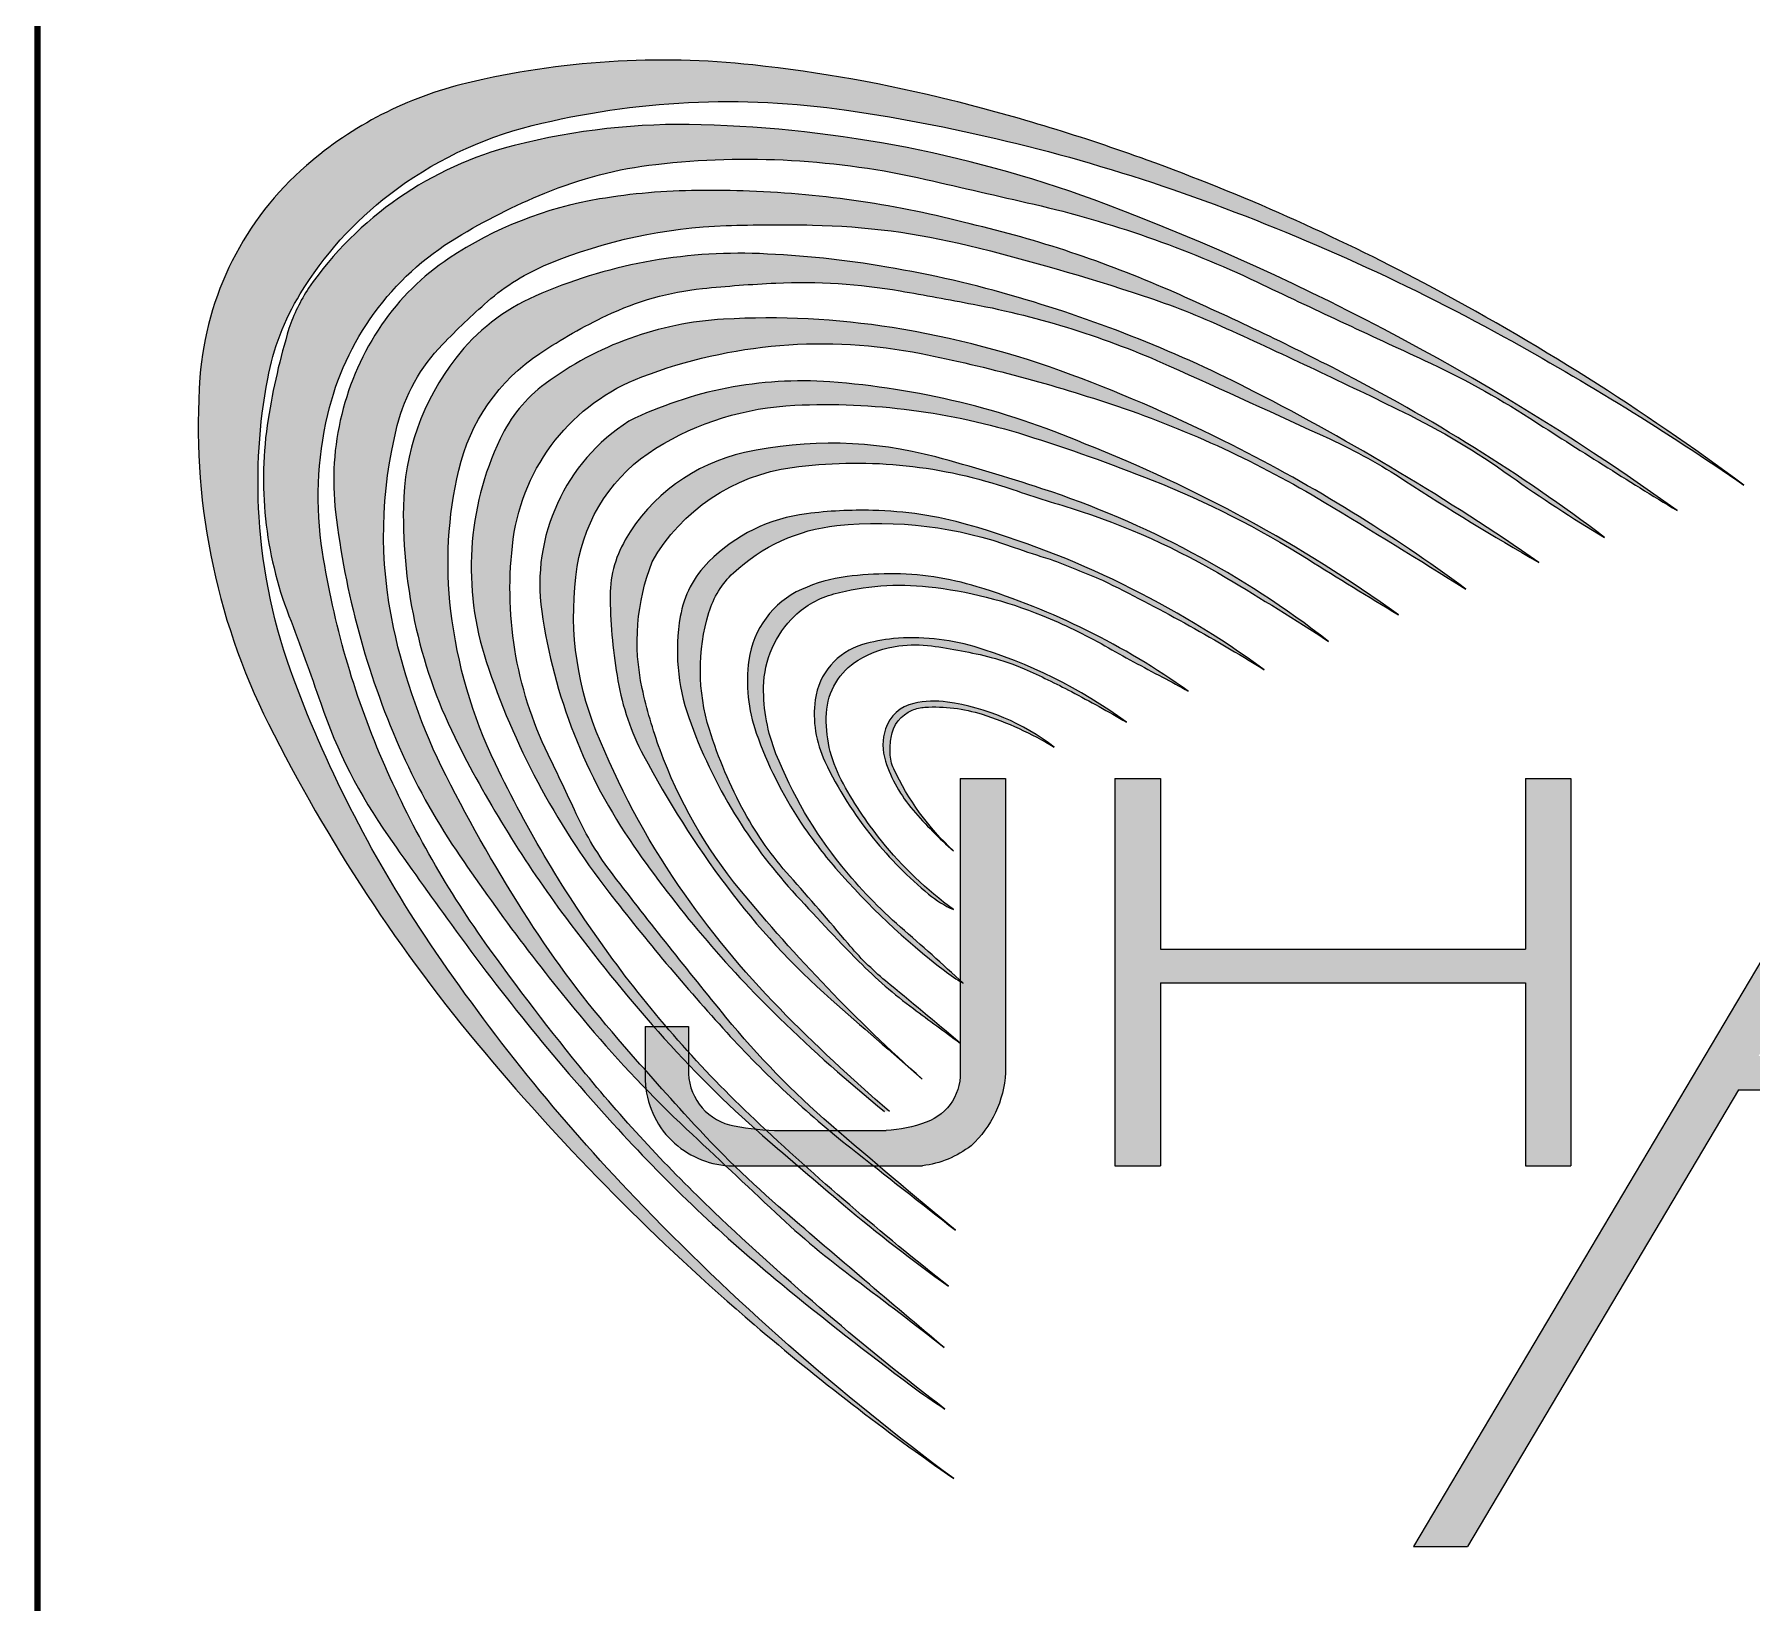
# Model space of a CAD drawing. Header units: millimetres. Extents: x 1112055 to 3390982, y -148532 to 766891.
# Drawn here: x 2223493 to 2225765, y -97121 to -95046 of the extents above; entities that cross this region are included whole.
import ezdxf

# ---------------------------------------------------------------- set-up
doc = ezdxf.new("R2010")
doc.units = ezdxf.units.MM
doc.layers.add('B TITLE BLOCK', color=250, linetype='Continuous', lineweight=0)
doc.layers.add('P_TITLE BLOCK TEXT', color=7, linetype='Continuous', lineweight=9)

msp = doc.modelspace()

# ---------------------------------------------------------------- hatches: boundary and pattern name
at = {"layer": 'P_TITLE BLOCK TEXT'}
h = msp.add_hatch(color=132, dxfattribs=at)
edge = h.paths.add_edge_path()
edge.add_arc((2223776.167115677, -98307.47847320777), 3319.550161277587, 53.40738024926065, 62.06814965141714)
edge.add_arc((2223981.112877762, -97920.92305837895), 2882.025471542675, 62.06814965141248, 70.03317482809783)
edge.add_arc((2224076.038020255, -97659.64776903726), 2604.040652715456, 70.03317482809759, 75.97859343030332)
edge.add_arc((2224232.160814562, -97034.4685959662), 1959.662405611422, 75.97859343029484, 83.79600611429443)
edge.add_arc((2224323.879236676, -96190.73395579794), 1110.957267193583, 83.79600611433973, 103.4628344697584)
edge.add_arc((2224182.221606606, -95598.99677868778), 502.5003903905854, 103.4628344698312, 130.8945988032197)
edge.add_arc((2224122.510807675, -95530.05161507623), 411.2928518052692, 130.8945988032208, 175.7468558291824)
edge.add_arc((2224588.673771863, -95564.7192299247), 878.743119426731, 175.7468558291949, 206.599489106633)
edge.add_arc((2225793.202412678, -94961.5496520132), 2225.852167079671, 206.59948910662, 220.0351460704776)
edge.add_arc((2226452.359730276, -94407.76160950991), 3086.764221446367, 220.0351460704663, 229.4516176688155)
edge.add_arc((2226600.247949739, -94234.90253943295), 3314.2530861563, 229.451617668816, 235.2209120167659)
edge.add_arc((2226681.953812211, -94293.7832630359), 3314.027287561762, 223.7505103508515, 233.47972250327092, ccw=False)
edge.add_arc((2226124.659785082, -94827.28574632059), 2542.53423357957, 214.0067101927367, 223.7505103507896, ccw=False)
edge.add_arc((2225413.401782822, -95307.15653288187), 1684.534281608523, 200.6184789275829, 214.0067101927314, ccw=False)
edge.add_arc((2224533.127786143, -95638.35382992853), 744.0163611040691, 183.5449206794376, 200.618478927625, ccw=False)
edge.add_arc((2224530.843953703, -95638.49531243843), 741.7281504634578, 169.3544634026374, 183.5449206794445, ccw=False)
edge.add_arc((2224131.011476843, -95563.33974757671), 334.893579068599, 148.6346277785004, 169.3544634026282, ccw=False)
edge.add_arc((2224257.407403863, -95640.38733768949), 482.9214869413671, 127.5536660419802, 148.6346277785153, ccw=False)
edge.add_arc((2224275.130400805, -95663.43965758741), 511.9992116431266, 103.94398023846509, 127.55366604198261, ccw=False)
edge.add_arc((2224411.605712987, -96213.10114864117), 1078.350044232793, 81.67138494386558, 103.94398023849328, ccw=False)
edge.add_arc((2224222.309096652, -97506.1610246638), 2385.192441742403, 70.63499127281813, 81.67138494385449, ccw=False)
edge.add_arc((2224085.013203093, -97896.79513742958), 2799.251824494326, 61.111131010544284, 70.63499127282978, ccw=False)
edge.add_arc((2223611.250365822, -98755.40924322544), 3779.899268105903, 55.448239063428275, 61.11113101054099, ccw=False)
h = msp.add_hatch(color=132, dxfattribs=at)
edge = h.paths.add_edge_path()
edge.add_arc((2223756.86030453, -98328.50682955325), 3268.369735179473, 54.24761768028259, 69.31180215863428)
edge.add_arc((2224329.607610207, -96811.83030581052), 1647.151935547141, 69.31180215863029, 88.4116102067804)
edge.add_arc((2224350.313226837, -96065.13669499915), 900.171299259712, 88.41161020677654, 104.299162341921)
edge.add_arc((2224245.030295073, -95652.07006745678), 473.8984588035797, 104.2991623419323, 145.1882889090104)
edge.add_arc((2224056.86356263, -95511.75291713057), 239.4295645213233, 147.0513518630969, 161.3344706505908)
edge.add_arc((2224699.682134523, -95697.73027595165), 908.4387858657233, 163.1975336048297, 170.9660011900379)
edge.add_arc((2224299.360600205, -95634.0820445836), 503.0890255381506, 170.9660011900362, 201.0952379920804)
edge.add_arc((2220963.348846038, -96921.02330959038), 3072.54969271572, 18.797868915647882, 21.09523799208108, ccw=False)
edge.add_arc((2224530.193656052, -95706.91832993037), 695.2656955824124, 198.7978689156465, 215.0918986736307)
edge.add_arc((2232468.111889376, -90129.73256385323), 10396.58245921173, 215.0918986736571, 215.8857887100328)
edge.add_arc((2226519.014103449, -94433.91278780412), 3053.713001926494, 215.8857887100241, 222.4444580678757)
edge.add_arc((2225810.101672897, -95082.24823020384), 2093.038405585464, 222.4444580678796, 230.6113169813378)
edge.add_arc((2227397.439295893, -93149.01338072095), 4594.445552099061, 230.6113169813348, 233.3279145232605)
edge.add_arc((2225154.106462592, -96161.73742566173), 838.2442300307623, 233.3279145232822, 237.033017915997)
edge.add_arc((2226941.77991034, -93927.5961984121), 3696.360981410549, 226.3963206097411, 232.6248069097849, ccw=False)
edge.add_arc((2225803.649083411, -95122.5976324839), 2046.097303495054, 219.3977118789315, 226.3963206098029, ccw=False)
edge.add_arc((2226686.105061869, -94397.79913655072), 3188.052387393045, 215.4741100902611, 219.3977118789376, ccw=False)
edge.add_arc((2225154.063823725, -95489.54937310584), 1306.811059334368, 203.2559197460817, 215.4741100902828, ccw=False)
edge.add_arc((2224998.284993073, -95556.49630723053), 1137.255947148747, 188.8184660672406, 203.2559197460639, ccw=False)
edge.add_arc((2224345.844585481, -95657.71474630732), 477.010797322461, 166.8091135261459, 188.8184660672616, ccw=False)
edge.add_arc((2224244.215944215, -95633.89501750129), 372.6280391395779, 121.1077422016921, 166.8091135260682, ccw=False)
edge.add_arc((2224501.208725031, -96059.78669137714), 870.0504021881478, 112.4718728956299, 121.1077422017405, ccw=False)
edge.add_arc((2224377.780695283, -95761.39082811432), 547.1346705619707, 96.5250780721928, 112.4718728955203, ccw=False)
edge.add_arc((2224436.058558238, -96270.9062047243), 1059.972099295675, 77.10621375623191, 96.52507807220462, ccw=False)
edge.add_arc((2210927.118651529, -155283.4438764464), 61598.97654981105, 76.96954675787379, 77.10621375622378, ccw=False)
edge.add_arc((2224489.400636189, -96680.87116151382), 1447.525848763357, 64.5901937159378, 76.96954675787248, ccw=False)
edge.add_arc((2233964.676087851, -76734.79858462265), 20634.74432728368, 244.5901937159457, 245.2703384407894)
edge.add_arc((2224862.403896046, -96497.601613868), 1123.46659702458, 57.15566881064427, 65.27033844077908, ccw=False)
edge.add_arc((2230482.419815868, -87791.84430010404), 9238.714126411032, 237.155668810646, 238.5822244072826)
h = msp.add_hatch(color=132, dxfattribs=at)
edge = h.paths.add_edge_path()
edge.add_arc((2224110.96158488, -97649.67581305545), 2426.479459032888, 53.0161292451365, 62.88470590878852)
edge.add_arc((2223335.433522605, -99164.19349715856), 4128.010414043848, 62.88470590886812, 66.31099627690644)
edge.add_arc((2224392.061425079, -96755.87222036519), 1498.091423556117, 66.31099627692393, 76.91710299819779)
edge.add_arc((2224391.493286863, -96579.3222321133), 1326.871408134635, 75.16724703513603, 87.92433128887433)
edge.add_arc((2224383.077289867, -96811.53180312339), 1559.233440039403, 87.924331288864, 90.44793256674295)
edge.add_arc((2224377.385703291, -96083.52658578134), 831.2059744667806, 90.44793256671373, 99.463151520826)
edge.add_arc((2224324.768189441, -95767.84967933499), 511.1739260225502, 99.46315152079329, 123.6125298632453)
edge.add_arc((2224222.730637562, -95614.34365842884), 326.8487773182566, 123.6125298633503, 145.7118384992361)
edge.add_arc((2224254.145088429, -95635.76363390728), 364.8709165605147, 145.7118384992158, 186.6728121483947)
edge.add_arc((2224972.983058369, -95551.66536918943), 1088.611578101334, 186.672812148384, 203.6550427976738)
edge.add_arc((2224775.14570128, -95638.32481515754), 872.6266725278799, 203.6550427976835, 213.9289290409238)
edge.add_arc((2226278.248704015, -94627.17952225587), 2684.182203055364, 213.9289290409161, 220.1424188926598)
edge.add_arc((2225464.533846167, -95313.42131654205), 1619.729446896053, 220.1424188926455, 226.8152722522581)
edge.add_arc((2096483.130714628, -232738.0529171242), 186852.36855262, 46.765628140033584, 46.81527225225312, ccw=False)
edge.add_arc((2225286.081739267, -95741.62809177765), 1185.448408708153, 226.7656281400176, 233.409152749084)
edge.add_arc((2221780.032914802, -100464.1027078394), 4696.230336247423, 51.600048978644, 53.40915274908173, ccw=False)
edge.add_arc((2239250.267882793, -79476.55280805725), 22612.65960034386, 229.2381174641763, 229.9402789040421, ccw=False)
edge.add_arc((2225448.568379069, -95487.497606714), 1474.134047774347, 222.3327286225152, 229.2381174643329, ccw=False)
edge.add_arc((2228693.547175182, -92531.40398939195), 5863.709979632416, 220.9611253449971, 222.3327286225264, ccw=False)
edge.add_arc((2225313.017096835, -95466.02944350647), 1387.1029869935, 212.787839463597, 220.9611253450006, ccw=False)
edge.add_arc((2225926.886295558, -95070.60211621245), 2117.307180575568, 206.8507668104989, 212.7878394635906, ccw=False)
edge.add_arc((2224763.186666162, -95659.72386754243), 812.983116023525, 192.1376993457774, 206.8507668104841, ccw=False)
edge.add_arc((2224540.009630688, -95707.72249439216), 584.7028993132968, 165.7026492173254, 192.137699345791, ccw=False)
edge.add_arc((2224205.40003811, -95622.4480553077), 239.3982375945827, 135.9985851137739, 165.7026492172898, ccw=False)
edge.add_arc((2224743.26931921, -96141.88805189342), 987.1423606785822, 131.217162521748, 135.9985851137991, ccw=False)
edge.add_arc((2224283.43540726, -95616.94136378155), 289.2768636418369, 112.3874090603031, 131.2171625218024, ccw=False)
edge.add_arc((2224430.656187876, -95974.34865892117), 675.8178483670721, 91.89429604946548, 112.38740906022491, ccw=False)
edge.add_arc((2224479.593444107, -97453.98883681124), 2156.267074473778, 88.85882096968601, 91.89429604946088, ccw=False)
edge.add_arc((2224503.649942541, -96246.33120716151), 948.3698662796925, 76.24362541446823, 88.85882096969709, ccw=False)
edge.add_arc((2224020.472204163, -98219.96453392619), 2980.287491423887, 71.62296314053788, 76.24362541447658, ccw=False)
edge.add_arc((2224608.772629139, -96449.09889878807), 1114.258957947917, 65.54379506613321, 71.62296314055959, ccw=False)
edge.add_arc((2221467.817853996, -103355.2793758185), 8701.150658820197, 63.83661002077753, 65.54379506612298, ccw=False)
edge.add_arc((2224858.296180306, -96453.78926778011), 1011.813301636555, 54.49647087520202, 63.83661002079822, ccw=False)
edge.add_arc((2226469.643414192, -94195.058059843), 1762.768933193601, 234.4964708751668, 239.3390621587268)
h = msp.add_hatch(color=132, dxfattribs=at)
edge = h.paths.add_edge_path()
edge.add_arc((2223569.274646419, -98507.6580771168), 3361.47762859503, 55.28720005186821, 62.77266649209082)
edge.add_arc((2224296.648342035, -97094.0011745202), 1771.666843838336, 62.77266649214449, 73.66009049672327)
edge.add_arc((2224361.693439128, -96872.13808009724), 1540.465422299208, 73.66009049673926, 80.30206210325156)
edge.add_arc((2224400.256789444, -96646.48428858686), 1311.540182076267, 80.30206210324346, 87.71879765214692)
edge.add_arc((2224425.766454679, -96006.1098081921), 670.6578074068867, 87.71879765216414, 113.7335407099606)
edge.add_arc((2224265.140843114, -95640.77567944277), 271.5718358137141, 113.7335407100032, 142.1411216386368)
edge.add_arc((2224310.994493017, -95676.41894780434), 329.649368386708, 142.1411216386699, 179.0839824051891)
edge.add_arc((2224651.112598621, -95681.85705718884), 669.810945864952, 179.0839824051965, 206.912600133487)
edge.add_arc((2225467.706291919, -95267.3496053449), 1585.584764869534, 206.9126001335216, 216.6660081225206)
edge.add_arc((2226080.425589656, -94811.20793462926), 2349.450041975877, 216.6660081225224, 221.4175533272184)
edge.add_arc((2225437.933501088, -95377.99082698996), 1492.689322209161, 221.41755332723, 228.8969356126125)
edge.add_arc((2230090.47793435, -90045.25479317011), 8569.711528604816, 228.8969356125965, 229.8411236474194)
edge.add_arc((2225922.981565363, -94984.00661937447), 2107.568262909993, 229.8411236474238, 234.6107852575546)
edge.add_arc((2227032.328572976, -93734.66758836489), 3772.866189048792, 226.7327607072934, 231.8632390979727, ccw=False)
edge.add_arc((2225518.681729565, -95342.75179960285), 1564.459162022834, 216.012105859486, 226.7327607073669, ccw=False)
edge.add_arc((2225563.787910185, -95309.96567778577), 1620.222028823695, 205.6454571080811, 216.012105859487, ccw=False)
edge.add_arc((2224683.681789802, -95732.5007473811), 643.9420135719658, 186.8155097429047, 205.6454571081248, ccw=False)
edge.add_arc((2224578.645751844, -95745.05437467035), 538.15844760789, 166.830147461914, 186.8155097429031, ccw=False)
edge.add_arc((2224303.280746445, -95680.6209371433), 255.3554170970166, 123.5863709554755, 166.8301474618811, ccw=False)
edge.add_arc((2224563.003502039, -96071.7369204239), 724.8526185160722, 115.558578440383, 123.58637095544299, ccw=False)
edge.add_arc((2224416.322529771, -95765.02127017287), 384.8676221799997, 95.85490133410059, 115.55857844038951, ccw=False)
edge.add_arc((2224558.261481697, -97149.19079056845), 1776.295639460506, 92.71483869402527, 95.8549013341298, ccw=False)
edge.add_arc((2224509.584637289, -96122.65089842826), 748.6023071215888, 80.06109503447351, 92.71483869402391, ccw=False)
edge.add_arc((2223388.309797336, -102521.608839567), 7245.056724662445, 79.28571113577249, 80.06109503447601, ccw=False)
edge.add_arc((2224520.439517381, -96538.16117618661), 1155.445600510125, 65.80530353127529, 79.285711135783, ccw=False)
edge.add_arc((2215500.815210855, -116612.7049755166), 23163.19267698776, 65.22654519456478, 65.80530353126937, ccw=False)
edge.add_arc((2224882.434758904, -96284.2906999405), 774.3737643309433, 56.830568463162194, 65.22654519456358, ccw=False)
edge.add_arc((2227168.229706995, -92787.1591379676), 3403.518970825087, 236.830568463185, 240.3307255067266)
h = msp.add_hatch(color=132, dxfattribs=at)
edge = h.paths.add_edge_path()
edge.add_arc((2224120.221779014, -97488.57481400689), 2127.0678103357, 53.45077465836426, 63.24895756191682)
edge.add_arc((2224120.221778932, -97488.57481415904), 2127.067810514363, 63.24895756192647, 69.50129580793904)
edge.add_arc((2224438.079600906, -96638.36683408913), 1219.38548481911, 69.50129580792382, 81.02466550396018)
edge.add_arc((2224464.379494343, -96471.8519269953), 1050.806427178223, 81.02466550398051, 93.23353139608577)
edge.add_arc((2224429.801689912, -95859.80947624924), 437.7880048746818, 93.23353139603473, 126.5489646331782)
edge.add_arc((2224284.39360389, -95663.65253621186), 193.613770757448, 126.5489646331402, 154.7327908248185)
edge.add_arc((2224469.739236883, -95751.1352741789), 398.5679927558165, 154.7327908248213, 198.2173147102721)
edge.add_arc((2225059.879585015, -95556.90936261739), 1019.848392588599, 198.2173147102834, 217.7196306197738)
edge.add_arc((2226621.58812737, -94349.0289097648), 2994.1606170509, 217.7196306197783, 222.362929059168)
edge.add_arc((2225424.085675533, -95441.07893045244), 1373.486260539055, 222.3629290591643, 231.7364027694767)
edge.add_arc((2258427.057828439, -53597.43685884937), 54665.94869887842, 231.736402769479, 231.9209567121597)
edge.add_arc((2230779.789831694, -89280.42757566608), 9529.443897128967, 229.1543371190407, 230.450308938884, ccw=False)
edge.add_arc((2225304.796039632, -95613.05864532475), 1158.197079147063, 219.2765559648284, 229.1543371190241, ccw=False)
edge.add_arc((2230669.490868921, -91225.77123871198), 8088.438157176907, 217.5748957151386, 219.2765559648435, ccw=False)
edge.add_arc((2224592.439260954, -95901.49062949102), 420.7847960006412, 204.6714784584419, 217.574895715174, ccw=False)
edge.add_arc((2220831.709197111, -97628.96560168904), 3717.724644932617, 24.67147845844334, 26.00574068749849)
edge.add_arc((2224621.920203822, -95779.88605964891), 499.4775826395441, 172.4000021791199, 206.0057406875792, ccw=False)
edge.add_arc((2224392.342148507, -95749.25381586372), 267.8649365177754, 110.82950500992311, 172.4000021790833, ccw=False)
edge.add_arc((2224535.064760326, -96124.39169467319), 669.2353041845801, 78.67766828735961, 110.8295050099224, ccw=False)
edge.add_arc((2224257.124815366, -97512.52925397581), 2084.924710998302, 71.27996263669598, 78.6776682873612, ccw=False)
edge.add_arc((2224475.649064471, -96867.66985940837), 1404.045510105251, 58.94944824205788, 71.27996263671469, ccw=False)
edge.add_arc((2219073.700427927, -105840.0810725146), 11877.11631330105, 57.890116068148984, 58.94944824206152, ccw=False)
h = msp.add_hatch(color=132, dxfattribs=at)
edge = h.paths.add_edge_path()
edge.add_line((2224617.833521588, -96471.10265616057), (2224624.380207394, -96471.10265616057))
edge.add_arc((2226156.740906816, -94691.61534289792), 2348.340778338964, 224.4152357703, 229.2674421493807, ccw=False)
edge.add_arc((2225337.753742222, -95494.05356622368), 1201.760175840771, 214.3545270102487, 224.4152357703583, ccw=False)
edge.add_arc((2225225.777015113, -95570.59516604894), 1066.123145807022, 201.898611130424, 214.354527010213, ccw=False)
edge.add_arc((2224621.520620971, -95813.48766476169), 414.8762219842563, 171.2118722929948, 201.8986111306313, ccw=False)
edge.add_arc((2224433.229533652, -95784.3786140517), 224.3483489624598, 121.70418698982269, 171.2118722928354, ccw=False)
edge.add_arc((2224517.268086005, -95920.42638759999), 384.259183396611, 92.64938196629868, 121.70418698980251, ccw=False)
edge.add_arc((2224540.257970818, -96417.25335897223), 881.6177806738599, 72.56091565514089, 92.64938196648728, ccw=False)
edge.add_arc((2224080.44003271, -97881.03424067827), 2415.921207590578, 68.33645517903278, 72.5609156551634, ccw=False)
edge.add_arc((2224505.666085806, -96810.50617679508), 1264.032527297968, 57.85118426067089, 68.33645517893319, ccw=False)
edge.add_arc((2229081.928347283, -89529.10757538452), 7336.022232907688, 237.8511842608831, 238.948128737039)
edge.add_arc((2224179.050802109, -97371.96757651339), 1918.193382682678, 54.31799968908943, 68.47983176015123)
edge.add_arc((2224469.801728329, -96553.47696783821), 1050.526910288461, 66.85630585584224, 85.85399925657231)
edge.add_arc((2224508.398687356, -96021.01645594146), 516.669324427743, 85.85399925653755, 116.2518230928328)
edge.add_arc((2224417.981614199, -95773.28050360174), 256.0815147974695, 122.6386322867399, 188.0987234820863)
edge.add_arc((2224881.537378382, -95707.3172855165), 724.3069868114936, 188.0987234821808, 214.7424679282583)
edge.add_arc((2225561.174606518, -95235.96849418696), 1551.396126480283, 214.7424679281933, 225.7640883251127)
edge.add_arc((2225920.481743037, -94866.94790742078), 2066.447397532411, 225.7640883252601, 230.9217965040504)
h = msp.add_hatch(color=132, dxfattribs=at)
edge = h.paths.add_edge_path()
edge.add_arc((2224434.589859767, -96838.83481029907), 1254.532874568709, 52.08510123109412, 71.80500871353061)
edge.add_arc((2223988.417965319, -98196.27426324421), 2683.417484259081, 71.80500871358235, 74.93710661868731)
edge.add_arc((2224547.441015366, -96119.09497530488), 532.3292562373066, 74.93710661871029, 102.4675891183488)
edge.add_arc((2224484.82746905, -95835.90551357702), 242.3004172972224, 102.4675891185395, 150.0258364486372)
edge.add_arc((2224405.365092729, -95790.07565284902), 150.5690410649406, 150.0258364486972, 181.2845138723891)
edge.add_arc((2224987.375990286, -95777.02536617193), 732.7262319182859, 181.2845138723717, 189.7474603923855)
edge.add_arc((2224590.104509431, -95845.27096292548), 329.6355585285129, 189.7474603924144, 208.000264088793)
edge.add_arc((2225470.31568594, -95377.24917442419), 1326.538818511437, 208.0002640887276, 216.8454368057344)
edge.add_arc((2225205.795159874, -95575.46317281292), 995.9939684914604, 216.8454368057721, 228.6207560839217)
edge.add_arc((2245810.381124445, -72187.07334301248), 32165.94330438965, 228.6207560839333, 228.9060257595744)
edge.add_arc((2226169.996437779, -94742.95295804154), 2257.683027972802, 219.4514480692628, 228.2904279773007, ccw=False)
edge.add_arc((2224914.561640944, -95776.06802913742), 631.8160963845519, 200.0239070842622, 219.4514480692517, ccw=False)
edge.add_arc((2224912.042556962, -95776.98609125192), 629.1349357893707, 192.3194102271524, 200.0239070842664, ccw=False)
edge.add_arc((2224580.960308839, -95849.29119773311), 290.249286271172, 158.6643999724787, 192.3194102271188, ccw=False)
edge.add_arc((2224529.548231578, -95868.65737824255), 252.0988800905037, 97.7392297928427, 150.2835099228622, ccw=False)
edge.add_arc((2224580.303534447, -96242.12567299974), 629.0002835832469, 71.77680479685313, 97.73922979254598, ccw=False)
edge.add_arc((2226864.921330044, -89302.89037887062), 6676.645816471758, 251.7768047968486, 252.5678241103879)
edge.add_arc((2224574.772003869, -96596.40976875564), 967.973796483904, 59.16484183461688, 72.56782411039688, ccw=False)
edge.add_arc((2222935.21646921, -99342.9564877208), 4166.670598408363, 56.98458129739328, 59.16484183460858, ccw=False)
h = msp.add_hatch(color=132, dxfattribs=at)
edge = h.paths.add_edge_path()
edge.add_arc((2224387.266997647, -96887.85190052152), 1240.860506604771, 53.79917193804402, 74.05763102097632)
edge.add_arc((2224591.23933413, -96173.80591696835), 498.2526823221718, 74.05763102095828, 88.70665562103113)
edge.add_arc((2224589.00850776, -96272.61581471664), 597.0877594883715, 88.70665562103186, 97.13749609266472)
edge.add_arc((2224542.353116251, -95900.03207234605), 221.5942567031199, 97.13749609279128, 135.036967345897)
edge.add_arc((2224481.715984161, -95839.4731361917), 135.8956771554832, 135.0369673457691, 170.189861331538)
edge.add_arc((2224609.64651672, -95861.59388999103), 265.7245988552797, 170.1898613316115, 199.4159961851301)
edge.add_arc((2224990.762190514, -95727.26226564017), 669.8212978190721, 199.4159961850758, 211.5021791769161)
edge.add_arc((2225008.972200514, -95716.1022044534), 691.1789997103948, 211.5021791769278, 222.0730402201912)
edge.add_arc((2226629.584399168, -94253.15126422452), 2874.435592953073, 222.0730402201978, 224.6311614513909)
edge.add_arc((2225020.912489163, -95841.24388743212), 613.9348754217089, 224.6311614513807, 233.5458073494048)
edge.add_arc((2243582.249786446, -70715.04905687133), 31852.515331764, 233.5458073493824, 233.6839679009707)
edge.add_arc((2214176.158314782, -108909.3115414093), 16373.6923809663, 49.92232914479784, 50.37208949815025)
edge.add_arc((2224864.885696475, -96001.66697636546), 385.0719308155736, 219.9746739940607, 230.3720894981592, ccw=False)
edge.add_arc((2221645.310277044, -98700.78729391712), 3816.227436048462, 39.97467399402196, 41.74776493043178)
edge.add_arc((2224833.183329604, -95855.72522398035), 456.5834398285082, 208.7369917656603, 221.7477649304234, ccw=False)
edge.add_arc((2224957.128500399, -95787.76317997064), 597.9384708296323, 197.326220363393, 208.7369917656551, ccw=False)
edge.add_arc((2224638.262203096, -95887.23907427289), 263.9157633622299, 163.1950476221075, 197.3262203633778, ccw=False)
edge.add_arc((2224499.813531811, -95845.42589794271), 119.2908129066126, 133.2193021888429, 163.1950476219991, ccw=False)
edge.add_arc((2224579.605955921, -95930.33885593349), 235.8113749497074, 96.02578422545298, 133.2193021890351, ccw=False)
edge.add_arc((2224609.866618257, -96217.00878755163), 524.074028412053, 69.94961683807759, 96.02578422541, ccw=False)
edge.add_arc((2225036.466205475, -95048.1351851461), 720.2140034464709, 249.9496168381465, 253.9176478194602)
edge.add_arc((2224099.926197961, -97661.63310329927), 2057.973636596229, 66.92861449591948, 69.01444899371728, ccw=False)
edge.add_arc((2223853.670089556, -97922.95955077614), 2398.116634176292, 58.122120913414676, 63.96105235790509, ccw=False)
h = msp.add_hatch(color=132, dxfattribs=at)
edge = h.paths.add_edge_path()
edge.add_arc((2224455.597471636, -96703.16103353616), 969.2223396825412, 54.40415380802062, 72.89465886732638)
edge.add_arc((2224626.670908638, -96147.26253031878), 387.5959417889051, 72.89465886728951, 90.33272499460075)
edge.add_arc((2224627.197078753, -96237.86885163069), 478.2037908859922, 90.33272499459319, 97.06888331372991)
edge.add_arc((2224593.870032722, -95969.11342097979), 207.3898815214512, 97.06888331375217, 114.3860548472397)
edge.add_arc((2224558.069863182, -95890.14129958264), 120.6820497172943, 114.3860548472356, 172.3731700213274)
edge.add_arc((2224643.987112138, -95901.64605958594), 207.3661495906841, 172.373170021436, 199.342893567162)
edge.add_arc((2224951.022312124, -95793.86574814582), 532.7692988735172, 199.3428935671987, 213.5415274181953)
edge.add_arc((2224997.530417898, -95763.03420506694), 588.5688324920325, 213.541527418153, 220.9844170734617)
edge.add_arc((2225303.117981147, -95497.53687041983), 993.3806326180829, 220.9844170734631, 232.4085544282585)
edge.add_arc((2224839.330393377, -96099.96336725724), 233.106596054114, 232.4085544281692, 239.7843643084395)
edge.add_arc((2221650.105884431, -99649.26998077481), 4543.663896783288, 47.46137804963144, 48.86303749327403)
edge.add_arc((2225064.875705397, -95739.93976714704), 647.0504711406328, 218.9083538298645, 228.8630374935188, ccw=False)
edge.add_arc((2225011.327356147, -95783.16073031255), 578.235666301738, 201.7874292417124, 218.9083538298251, ccw=False)
edge.add_arc((2224686.858915486, -95912.85627749699), 228.8065548275191, 179.1340630967204, 201.787429241755, ccw=False)
edge.add_arc((2224590.992233211, -95911.40729085516), 132.9289227513898, 133.621533394823, 179.1340630967482, ccw=False)
edge.add_arc((2224581.686181815, -95901.64232551117), 119.4397737512425, 104.95042505101739, 133.6215333947305, ccw=False)
edge.add_arc((2224638.865188483, -96115.7782329068), 341.0782759074157, 83.712081130189, 104.95042505105391, ccw=False)
edge.add_arc((2224614.458226425, -96337.28192698045), 563.922585429517, 67.91761218115158, 83.71208113021521, ccw=False)
edge.add_arc((2224561.151393509, -96468.6766790185), 705.7189157679247, 60.4282905411153, 67.9176121811143, ccw=False)
edge.add_arc((2226108.698448599, -93741.36656106156), 2430.06206625023, 240.4282905411156, 242.4768509611825)
edge.add_arc((2224562.375501279, -96708.89736373382), 916.1826531530654, 60.05197218627387, 62.47685096118181, ccw=False)
h = msp.add_hatch(color=132, dxfattribs=at)
edge = h.paths.add_edge_path()
edge.add_arc((2224549.289052441, -96486.45996396206), 657.6542310436068, 53.77482452011116, 73.46652142464808)
edge.add_arc((2224655.77956405, -96127.72388897961), 283.4459994918032, 73.46652142483441, 95.26531184416805)
edge.add_arc((2224649.308515976, -96057.50593067947), 212.9304967173325, 95.26531184435653, 106.5237001269742)
edge.add_arc((2224613.893020185, -95938.12657651512), 88.40866111754583, 106.523700127416, 172.3154988673089)
edge.add_arc((2224669.996592869, -95945.6966239209), 145.0206429282186, 172.3154988673729, 205.4996475873397)
edge.add_arc((2225001.75200878, -95787.45991247005), 512.5808595423922, 205.4996475874565, 218.9425185811714)
edge.add_arc((2225001.752008698, -95787.45991252884), 512.5808594438362, 218.9425185812016, 230.5936621253186)
edge.add_arc((2224772.247182931, -96066.80065512363), 151.0511711397049, 230.5936621254695, 245.3563809869943)
edge.add_arc((2225009.567056942, -95794.35623235497), 508.0034815686644, 218.8547993056268, 233.7616415748819, ccw=False)
edge.add_arc((2225009.567056989, -95794.35623231981), 508.0034816330584, 207.9136490482414, 218.8547993056851, ccw=False)
edge.add_arc((2224710.517946974, -95952.7858082306), 169.580224855233, 177.0418109073638, 207.9136490482454, ccw=False)
edge.add_arc((2224628.235839311, -95948.53379269186), 87.18832673391289, 121.2866366245334, 177.0418109073357, ccw=False)
edge.add_arc((2224654.872006526, -95992.36561809151), 138.4788163160711, 97.41777900961, 121.2866366245133, ccw=False)
edge.add_arc((2224658.524418076, -96020.4194697869), 166.7694279178883, 82.58222099038932, 97.41777900961068, ccw=False)
edge.add_arc((2224594.284017792, -96513.84433123886), 664.3585384532806, 75.64489222989181, 82.58222099040819, ccw=False)
edge.add_arc((2224689.716115135, -96140.94814977012), 279.4444605670653, 66.15815399283377, 75.64489222989681, ccw=False)
edge.add_arc((2224387.265760463, -96825.34070245104), 1027.688660816414, 62.286365355359294, 66.1581539928797, ccw=False)
edge.add_arc((2224028.199493839, -97508.86589321596), 1799.786627557721, 59.6374844165411, 62.28636535537038, ccw=False)
h = msp.add_hatch(color=132, dxfattribs=at)
edge = h.paths.add_edge_path()
edge.add_arc((2224658.571186773, -96228.20438496917), 301.7627881287536, 52.4388760929794, 81.89911070125386)
edge.add_arc((2224683.347949516, -96054.13314428375), 125.9370653090091, 81.89911070128585, 102.2464079621209)
edge.add_arc((2224667.362456271, -95980.48615894883), 50.57517544514377, 102.246407961729, 161.9990718889391)
edge.add_arc((2224684.880325984, -95986.17837357413), 68.99465064303108, 161.9990718888833, 198.0009281113236)
edge.add_arc((2224799.062590837, -95949.0762618944), 189.0536207338374, 198.0009281108883, 220.6716531574063)
edge.add_arc((2225062.279438145, -95722.90053027633), 536.0962265905084, 220.6716531575071, 228.8148331923838)
edge.add_arc((2224946.053884049, -95870.8125154782), 348.3874526205316, 204.951368792312, 227.1815915670613, ccw=False)
edge.add_arc((2224677.079046978, -95995.95971071752), 51.72386629510594, 180.8823689893035, 204.9513687924258, ccw=False)
edge.add_arc((2224757.980836053, -95994.71370491348), 132.6352499464685, 171.9576228936108, 180.8823689892843, ccw=False)
edge.add_arc((2224672.104525736, -95982.57979944916), 45.90594501627493, 112.3077970326496, 171.9576228935128, ccw=False)
edge.add_arc((2224674.815978597, -95989.18844287479), 53.04920369304819, 93.65673225936052, 112.3077970326029, ccw=False)
edge.add_arc((2224684.552647747, -96141.5409684742), 205.7125417372023, 72.28647651726038, 93.6567322590193, ccw=False)
edge.add_arc((2224611.678942523, -96369.69852371918), 445.2254786038504, 58.76836075442111, 72.28647651715642, ccw=False)
for color, points in [(256, [(2224717.889759101, -96427.68015811648), (2224717.889759101, -96030.47830891793), (2224777.923990906, -96030.47830891793), (2224777.923990906, -96419.84709541357, -0.1971644618703633), (2224732.413955777, -96516.4772455621, -0.1370125281294121), (2224668.197423283, -96543.03185433496), (2224411.974578215, -96543.03185433496, -0.1806806632645672), (2224336.417503567, -96509.68285986056, -0.1938255351077862), (2224301.460508425, -96430.28340872386), (2224301.460508425, -96358.6710556942), (2224358.695786736, -96358.6710556942), (2224358.695786736, -96421.1834116544, 0.3491660753473304), (2224418.891314158, -96490.31307521541, 0.0418260561423153), (2224480.242477307, -96496.4008447027), (2224620.0857846, -96496.4008447027, 0.0753803811725278), (2224673.207075654, -96485.44650499462, 0.2867859399539136)]), (7, [(2225526.142138395, -96030.47830891793), (2225466.10790659, -96030.47830891793), (2225466.10790659, -96256.4615693595), (2224982.915550132, -96256.4615693595), (2224982.915550132, -96030.47830891793), (2224922.881318327, -96030.47830891793), (2224922.881318327, -96543.03185433496), (2224982.915550132, -96543.03185433496), (2224982.915550132, -96301.14518346006), (2225466.10790659, -96301.14518346006), (2225466.10790659, -96543.03185433496), (2225526.142138395, -96543.03185433496)])]:
    msp.add_hatch(color=color, dxfattribs=at).paths.add_polyline_path(points)
h = msp.add_hatch(color=7, dxfattribs=at)
h.paths.add_polyline_path([(2226007.39515215, -96030.47830891793), (2225921.1968723, -96030.47830891793), (2225317.938549099, -97047.07825511877), (2225389.066505266, -97047.07825511877), (2225747.745857977, -96442.6383383219), (2226180.846166473, -96442.6383383219), (2226539.525519184, -97047.07825511877), (2226610.653475352, -97047.07825511877)])
h.paths.add_polyline_path([(2225964.29601222, -96077.71195988156), (2226154.330561968, -96397.95472423264), (2225774.261462483, -96397.95472423264)], flags=16)

# ---------------------------------------------------------------- linework, layer by layer
at = {"layer": 'B TITLE BLOCK', "color": 250, "lineweight": 0, "const_width": 8.389066461453254}
for points in [[(2223497.385945978, -113588.0822541447), (2233558.380689745, -113588.0822541447), (2233558.380689745, -29289.10911319742), (2223497.385945978, -29289.10911319742)], [(2233558.380689745, -113588.0822541447), (2223497.385945978, -113588.0822541447), (2223497.385945978, -94398.13074571636), (2233558.380689745, -94398.13074571636)]]:
    msp.add_lwpolyline(points, close=True, dxfattribs=at)
at = {"layer": 'P_TITLE BLOCK TEXT', "color": 132}
for points in [[(2225755.022202318, -95642.23067622361, 0.0378077344590599), (2225331.114193024, -95374.63806502146, 0.0347679777517854), (2224965.255392181, -95212.13470748902, 0.0259476034711019), (2224706.956436607, -95133.19379698797, 0.0341231325262742), (2224443.938893395, -95086.28308393803, 0.0860239859578199), (2224065.232191037, -95110.30452483307, 0.1202685463825944), (2223853.249898375, -95219.14910194065, 0.1982422965544351), (2223712.350608347, -95499.54881475316, 0.1354391661309318), (2223802.938380123, -95958.1774413115, 0.0586913647724932), (2224088.978692754, -96393.34551111187, 0.0411102443579723), (2224445.685402712, -96753.26187638831, 0.0251786142158179), (2224709.752174073, -96957.08902115232, -0.0424772162099488), (2224288.040343291, -96585.49772300568, -0.0425409834133469), (2224016.969900589, -96249.29969833206, -0.058483720823887), (2223836.7686403, -95900.35437492732, -0.0746355753155785), (2223790.535004545, -95684.35715919963, -0.0619967981424928), (2223801.88180444, -95501.47402161694, -0.0906544603941746), (2223845.057395699, -95389.02975710735, -0.0922433481412321), (2223963.064702461, -95257.53549077871, -0.1033826611895562), (2224151.752366877, -95166.52814287014, -0.09748963543525802), (2224567.805125397, -95146.12384734998, -0.0481926094262887), (2225013.203208091, -95255.9100411796, -0.041579616785334), (2225437.36617688, -95445.88669131216, -0.0247140572276785), (2225755.022202318, -95642.23067622361, 0.3374903865144703)], [(2225666.514517983, -95676.06238888434, 0.0658247287167134), (2224911.51698312, -95270.89196164798, 0.0835321098018171), (2224375.265147832, -95165.31128435323, 0.0694337833072887), (2224127.98455731, -95192.85329453935, 0.1803299053549353), (2223855.944239838, -95381.53025360077, 0.0624026744664062), (2223830.027275987, -95435.12514522669, 0.0339093221289556), (2223802.512223031, -95555.08674266745, 0.1322262159305749), (2223829.986864529, -95815.1534776713, -0.0100244993983427), (2223872.012566398, -95930.95413216899, 0.0712161484653518), (2223961.305702328, -96106.61932264452, 0.0034640126136177), (2224044.935357492, -96223.91207745366, 0.0286254085562181), (2224265.581864649, -96494.78790368765, 0.0356497353499514), (2224481.905816351, -96699.87165173757, 0.0118539480662082), (2224653.478130322, -96834.0652193088, 0.0161679718986353), (2224697.971134791, -96865.01116461653, -0.0271835911207152), (2224392.525244744, -96604.23310968952, -0.0305466870762123), (2224222.509138896, -96421.25488181759, -0.0171216152086295), (2224089.825863657, -96247.9376042563, -0.0533624770165587), (2223953.430613207, -96005.52906127655, -0.0630787383131954), (2223874.472521464, -95730.84256607361, -0.0963302348745512), (2223881.419616789, -95548.86278622595, -0.2020957094585242), (2224051.698029665, -95314.85190422679, -0.0376989324376342), (2224168.649495494, -95255.80157882473, -0.0696935291840665), (2224315.605359493, -95217.80037994214, -0.08493413319410499), (2224672.58539778, -95237.66087788224, -0.0005963223456894), (2224815.772710539, -95270.61857707574, -0.0540677109372014), (2225110.519118614, -95373.37626148513, 0.0029676999220204), (2225332.391929538, -95477.16619552355, -0.0354217290813857), (2225471.725459644, -95553.72427715184, 0.0062246034213168), (2225666.514517983, -95676.06238888434, 0.2812547078595315)], [(2225570.707791354, -95711.39214500992, 0.043086421605769), (2225216.908501404, -95489.88786444275, 0.0149511259026391), (2224993.952663667, -95384.01040143645, 0.0463109359686594), (2224731.170241613, -95296.66588681316, 0.0557208411864009), (2224439.551679627, -95253.32143098893, 0.0110117328820507), (2224370.887485863, -95252.34601265108, 0.039356614906263), (2224240.724415485, -95263.63204109817, 0.1057632666975337), (2224041.79575534, -95342.14393096705, 0.0967263996622754), (2223952.683368794, -95430.21165179668, 0.1806536101083485), (2223891.74584393, -95678.16143268344, 0.0742348756008501), (2223975.839128616, -95988.44809700895, 0.0448583382406841), (2224051.100674976, -96125.39371120624, 0.0271181085348288), (2224226.340878946, -96357.64430854793, 0.0291240456547083), (2224356.067505681, -96494.44877309373, -0.000216613306503), (2224474.06819966, -96605.29581794105, 0.0289959667696879), (2224579.4399487, -96693.43968529228, -0.0078938682839309), (2224697.082817677, -96783.69522561794, -0.0030637668376843), (2224486.081421086, -96604.05035804745, -0.0301395640770061), (2224358.819892685, -96480.23091794373, -0.0059848197593682), (2224265.539983688, -96375.34038810708, -0.0356778139557991), (2224146.905197352, -96217.18703976585, -0.0259111629145397), (2224037.854537013, -96026.92251865179, -0.064286207524478), (2223968.377705772, -95830.66322352897, -0.1158589328579628), (2223973.416645981, -95563.32765325726, -0.1303390755169017), (2224033.195464418, -95456.14381314683, -0.0208659192464267), (2224092.826597373, -95399.34222445052, -0.0823456686396722), (2224173.259339607, -95349.46736886419, -0.0896571554847293), (2224408.316569184, -95298.90013712223, -0.0132455331616544), (2224522.537690634, -95298.14944388144, -0.0550998340812782), (2224729.166568537, -95325.1647430211, -0.0201641747863743), (2224960.06362321, -95391.66442666037, -0.0265315974663756), (2225070.073137007, -95434.81350166744, -0.0074491377742839), (2225304.437493934, -95545.64606010632, -0.040776622862886), (2225445.909891787, -95630.0925496537, 0.0211329357104282), (2225570.707791354, -95711.39214500992, 0.0357585835746127)], [(2225483.512376959, -95744.46684983672, 0.0326731279666143), (2225107.225218209, -95518.6381898904, 0.0475411173020524), (2224795.080579562, -95393.89273381591, 0.028989184821796), (2224621.190852726, -95353.68662890416, 0.032372915663399), (2224452.461300439, -95335.98349186088, 0.1140007725764905), (2224155.837596908, -95392.1714510482, 0.1245901757297047), (2224050.728154907, -95474.10696269743, 0.1626044224819583), (2223981.387253074, -95671.14889545433, 0.1220255604088077), (2224053.843510181, -95985.03413283787, 0.0425829814271896), (2224195.861095202, -96214.18055233484, 0.020735498146104), (2224318.553190948, -96365.46697044556, 0.0326465525161286), (2224456.616332076, -96502.77437347159, 0.004119820799626), (2224563.791166462, -96594.73485292259, 0.0208145799941925), (2224702.430354404, -96702.17387674117, -0.022389675201528), (2224446.39811371, -96481.93585706883, -0.0468118300396772), (2224253.202001186, -96262.58522293015, -0.0452639128963585), (2224103.174867127, -96011.19956254048, -0.0823465204409323), (2224044.290243834, -95808.91912072882, -0.0874243059163749), (2224054.641452603, -95622.44112455481, -0.1909581712653705), (2224162.019813736, -95467.89637832131, -0.0350421856114033), (2224250.277681834, -95417.81499851434, -0.08618596102083201), (2224377.062355145, -95382.16134109485, -0.0137019653371288), (2224474.126979953, -95374.8887913583, -0.0552685441289128), (2224638.791875295, -95385.28334837637, -0.003383263408553), (2224735.250328376, -95402.85907928573, -0.0588873011385996), (2224993.985727581, -95484.21216292828, -0.0025253150053563), (2225206.921730419, -95581.18122611029, -0.0366507569753303), (2225306.107588876, -95636.09623836898, 0.0152735036876985), (2225483.512376959, -95744.46684983672, -0.0629201268127008)], [(2225386.918729209, -95779.80440633788, 0.0427787047400142), (2225077.646242392, -95589.1654672095, 0.027287742068318), (2224865.091566867, -95496.19270483564, 0.0503225994842608), (2224628.315023668, -95433.91200117776, 0.0533216756531712), (2224405.107900203, -95422.71846288312, 0.1463986527442502), (2224169.094756183, -95508.1132551734, 0.1235988267382037), (2224109.303446931, -95581.01036075046, 0.1920471537135765), (2224091.148420147, -95875.73639106864, 0.0853008975579228), (2224253.165263506, -96180.85066380023, 0.0202629840465903), (2224409.228398412, -96366.56756623203, 0.0409223150488822), (2224573.51269139, -96519.49912060119, 0.0008052686608892), (2224711.943209317, -96628.32103949689, -0.0056548040903698), (2224547.307704109, -96489.20469233752, -0.0431266584004961), (2224408.236481042, -96346.27173307873, -0.0074250299723591), (2224258.943365843, -96158.08434042017, -0.05636134465456299), (2224210.065351871, -96077.13241892363, 0.0058218830204563), (2224173.014666649, -95998.88759903444, -0.1476927376582874), (2224126.830259401, -95713.8269763868, -0.2753073985482439), (2224297.092507696, -95498.89581191537, -0.1412164961649753), (2224666.454613711, -95468.18090628608, -0.0322897952717829), (2224926.269365973, -95537.90103051238, -0.0538539916416642), (2225199.847522723, -95664.80644758497, -0.0046222414945836), (2225386.918729209, -95779.80440633788, 0.2877834347585102)], [(2225297.906269153, -95813.88275942809, 0.0618714180204724), (2224882.699212033, -95587.4943296994, 0.0830834583273782), (2224545.752965488, -95505.69922479868, 0.1334188230944892), (2224279.866944212, -95557.63709388321, 0.293652777238914), (2224164.454052423, -95809.35705606776, 0.1167818544853694), (2224286.358492298, -96120.09168480427, 0.0481279993468495), (2224478.898469852, -96347.5027065526, 0.0225085474431012), (2224617.833521588, -96471.1026561622, 0.0225085474431012)], [(2224624.38020739, -96471.1026561622, -0.0211749082530986), (2224479.352547576, -96335.10939628628, -0.043926342878963), (2224345.626656971, -96172.22122024963, -0.0544027619906699), (2224236.57967041, -95968.22209578354, -0.1347021090596448), (2224211.515020733, -95750.10243513013, -0.2194420265183996), (2224315.326887872, -95593.50916180687, -0.1274590775205473), (2224499.506104168, -95536.57793831461, -0.0878776383850687), (2224804.471465372, -95576.15815598282, -0.0184347739781928), (2224972.290657933, -95635.7552505417, -0.0457825723813956), (2225178.283239213, -95740.2891917878, 0.0047863597552386), (2225297.906269153, -95813.88275942809)], [(2225205.488226138, -95849.1033102964, 0.0862573058725624), (2224826.320098522, -95647.02939270539, 0.0136672061166786), (2224685.782307261, -95605.05594565181, 0.1207055387438532), (2224432.517883378, -95599.31895548766, 0.210542789138445), (2224274.934543265, -95714.84993985735, 0.1372438025577422), (2224254.833888934, -95793.45097687418, 0.0369433634655682), (2224265.227713414, -95901.0801812587, 0.0798117001863243), (2224299.054299812, -96000.02682524707, 0.0386135205255411), (2224408.744930542, -96172.71932991975, 0.0514247822645962), (2224547.403222081, -96322.80783328108, 0.0012447244168385), (2224667.835563335, -96428.37437776927, -0.038586459038392), (2224426.696430577, -96177.53921884237, -0.0849722655356074), (2224320.938935892, -95992.40957322737, -0.0336298788593933), (2224297.394491421, -95911.21918312876, -0.1479124227632604), (2224310.603156953, -95743.68978389291, -0.2333710190312352), (2224495.599419267, -95618.85480923098, -0.1137695312047775), (2224777.004171407, -95644.6725650845, 0.0034514865725245), (2224864.754324767, -95672.89283645779, -0.0585483046381864), (2225070.926185942, -95765.26339278507, -0.0095134682247128), (2225205.488226138, -95849.1033102964, -24.13060834643169)], [(2225120.140717053, -95886.53731047196, 0.0886251486592538), (2224728.094563024, -95694.71680024787, 0.0640056179999628), (2224602.485495482, -95675.6801704934, 0.03680308393207701), (2224514.819838781, -95680.15498569302, 0.1668917192826076), (2224385.561250087, -95743.4424005721, 0.1545977211956719), (2224347.807405666, -95816.31870513546, 0.1282188623102261), (2224359.033705983, -95949.92724456367, 0.0527848638077346), (2224419.658960562, -96077.26465385719, 0.0461568189529663), (2224495.916098071, -96179.24564376238, 0.0111623731079593), (2224584.009381365, -96272.55781679982, 0.0389171099998293), (2224656.124712804, -96335.0514506411, 0.0006028392034238), (2224717.958637066, -96380.61455602312, 0.0019624522720053), (2224619.287106139, -96298.25039519308, -0.0453984340430716), (2224569.794103396, -96249.05602946747, 0.0077367230542679), (2224492.534027227, -96159.74247729228, -0.0568312736229374), (2224432.834562181, -96075.24584248682, -0.0498300647248411), (2224386.321720066, -95965.83629533424, -0.1500361842849378), (2224385.617091352, -95810.93718920762, -0.1315448342799971), (2224418.124060289, -95758.49415296895, -0.1637272385578025), (2224554.85141936, -95695.83039664823, -0.1142722782360999), (2224789.543476403, -95724.69809916939, 0.0173155316083623), (2224836.953452679, -95740.16327144808, -0.0091014212050896), (2224906.400159022, -95768.26170840088, -0.0254826583343135), (2225120.140717053, -95886.53731047196, 0.2674090474435545)], [(2225019.746923675, -95915.04470994658, 0.0808555614879386), (2224740.67427948, -95776.81166241245, 0.076235091835405), (2224624.420094807, -95759.67312395058, 0.0294005021726188), (2224568.3481083, -95763.2999269352, 0.0757045452128587), (2224508.242324521, -95780.22599803467, 0.2585576043595901), (2224438.455427248, -95874.1243135469, 0.1182238451661592), (2224448.326107163, -95970.33005430174, 0.0620326123854331), (2224506.966792261, -96088.24275321278, 0.0324871545004376), (2224553.226879145, -96149.04927735295, 0.0498885296752057), (2224697.129107155, -96284.67254224324, 0.0321941576335811), (2224722.01815073, -96301.39951805779, 0.0061159693252056), (2224639.206276324, -96227.25880982095, -0.04346283786959899), (2224561.372357592, -96146.33697549553, -0.0748434044459511), (2224474.396634526, -95997.78106010656, -0.0991671255190659), (2224458.078491739, -95909.39835270096, -0.2012382216097725), (2224499.285678088, -95815.17836459211, -0.1257580476923183), (2224550.872728602, -95786.24565895295, -0.0929359445441508), (2224676.221693368, -95776.75185954486, -0.0690256846953194), (2224826.458966957, -95814.72631427282, -0.0326899674157771), (2224909.43248715, -95854.88561694286, 0.008938769126621999), (2224985.749874442, -95896.40441355223, -0.0105809244852863), (2225019.746923675, -95915.04470994658, 0.2674631456662095)], [(2224937.936518438, -95955.92981893648, 0.0861332994782758), (2224736.441363965, -95855.99735610964, 0.0954030405384921), (2224629.768366285, -95845.4739071985, 0.0491635389572747), (2224588.748542114, -95853.36900114987, 0.2952256015960093), (2224526.27832123, -95926.30473715343, 0.1458135876133915), (2224539.102710619, -96008.12881487104, 0.058722950402828), (2224603.078441642, -96109.63769635835, 0.0508815456507128), (2224676.357484685, -96183.51236008396, 0.0645037509785817), (2224709.262942754, -96204.09392440782, -0.0651352501828114), (2224613.96528578, -96113.05166054095, -0.0477760747642967), (2224560.667680166, -96032.1731510516, -0.1355245012776395), (2224541.163694486, -95944.03424688868, -0.2481936434219211), (2224582.9572142, -95874.02439444695, -0.1045257321731676), (2224636.99393323, -95855.04571035024, -0.0648229006811226), (2224680.05490292, -95855.04571035024, -0.0302790554474279), (2224758.999034347, -95870.22858333736, -0.0414173624517564), (2224802.671319042, -95885.35016767433, -0.0168954722847046), (2224865.195176939, -95915.54541974163, -0.0115584381538426), (2224937.936518438, -95955.92981893648, 0.2713427579649704)], [(2224842.528028269, -95988.99598049684, 0.1292572443067797), (2224701.094572361, -95929.45274567555, 0.0890158363822806), (2224656.634631805, -95931.06185163264, 0.2667928355694153), (2224619.262859262, -95964.8567910888, 0.1583927428078929), (2224619.262859262, -96007.49995606273, 0.0992436134514281), (2224655.673574095, -96072.28690018863, 0.0355462858241944), (2224709.262942754, -96126.35872904336, -0.0973029966119453), (2224630.182767325, -96017.77936466943, -0.105408639215612), (2224625.361314181, -95996.75623940185, -0.0389612472479371), (2224626.650071995, -95976.15730595586, -0.2663122384852122), (2224654.67945246, -95940.1095438739, -0.0815607555498685), (2224671.432569386, -95936.24724385221, -0.0935165208470893), (2224747.142315451, -95945.58132129276, -0.0590524061717162), (2224842.528028269, -95988.99598049684, 6.405517602284127)]]:
    msp.add_lwpolyline(points, format="xyb", dxfattribs=at)
at = {"layer": 'P_TITLE BLOCK TEXT'}
for points in [[(2224717.889759101, -96030.47830891944), (2224777.923990906, -96030.47830891944)], [(2224717.889759101, -96030.47830891944), (2224717.889759101, -96427.68015810693)], [(2224777.923990906, -96030.47830891944), (2224777.923990906, -96419.8470954152)], [(2224982.915550132, -96301.14518346215), (2224982.915550132, -96543.03185433694)], [(2224301.460508425, -96358.67105569606), (2224301.460508425, -96430.28340872549)], [(2224301.460508425, -96358.67105569606), (2224358.695786736, -96358.67105569606)], [(2224358.695786736, -96358.67105569606), (2224358.695786736, -96421.18341165615)], [(2225747.745857977, -96442.63833832354), (2226180.846166473, -96442.63833832354)], [(2224480.242477307, -96496.40084470433), (2224620.0857846, -96496.40084470433)], [(2224411.974578215, -96543.03185433694), (2224668.197423283, -96543.03185433694)], [(2224922.881318327, -96543.03185433694), (2224982.915550132, -96543.03185433694)], [(2225317.938549099, -97047.07825512064), (2225389.066505254, -97047.07825512064)]]:
    msp.add_lwpolyline(points, dxfattribs=at)
at = {"layer": 'P_TITLE BLOCK TEXT', "color": 7}
for points in [[(2224922.881318327, -96030.47830891944), (2224982.915550132, -96030.47830891944)], [(2224922.881318327, -96030.47830891944), (2224922.881318327, -96543.03185433694)], [(2224982.915550132, -96030.47830891944), (2224982.915550132, -96256.46156936113)], [(2225921.1968723, -96030.47830891944), (2225317.938549099, -97047.07825512064)], [(2225466.10790659, -96030.47830891944), (2225526.142138395, -96030.47830891944)], [(2225466.10790659, -96030.47830891944), (2225466.10790659, -96256.46156936113)], [(2225526.142138395, -96030.47830891944), (2225526.142138395, -96543.03185433694)], [(2224982.915550132, -96256.46156936113), (2225466.10790659, -96256.46156936113)], [(2224982.915550132, -96301.14518346215), (2225466.10790659, -96301.14518346215)], [(2225466.10790659, -96301.14518346215), (2225466.10790659, -96543.03185433694)], [(2225747.745857977, -96442.63833832354), (2225389.066505254, -97047.07825512064)], [(2225466.10790659, -96543.03185433694), (2225526.142138395, -96543.03185433694)]]:
    msp.add_lwpolyline(points, dxfattribs=at)
at = {"layer": 'P_TITLE BLOCK TEXT'}
for points in [[(2224358.695786736, -96421.18341165615, 0.3491660753473304), (2224418.891314158, -96490.31307521739, 0.0418260561459496), (2224480.242477307, -96496.40084470433, 1.512039404166066)], [(2224717.889759101, -96413.95118756054, -0.3416182657188147), (2224673.207075654, -96485.44650499648, -0.0753803811704177), (2224620.0857846, -96496.40084470433, 0.5951824844785777)], [(2224777.923990906, -96419.8470954152, -0.1971644618703633), (2224732.413955777, -96516.47724556408, -0.1370125281279623), (2224668.197423283, -96543.03185433694, -0.1814185387699724)], [(2224301.460508425, -96430.28340872549, 0.1938212062577693), (2224336.416116861, -96509.6815066661, 0.1806849020309176), (2224411.974578215, -96543.03185433694, 1.412867970231708)]]:
    msp.add_lwpolyline(points, format="xyb", dxfattribs=at)

doc.saveas('drawing.dxf')
